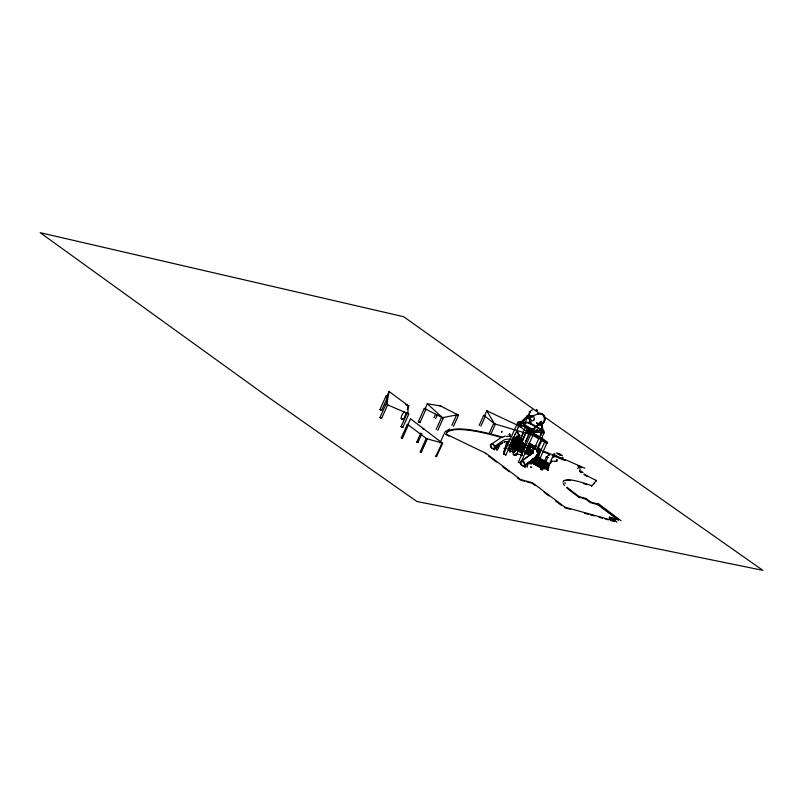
<?xml version="1.0" encoding="UTF-8"?>
<svg xmlns="http://www.w3.org/2000/svg" width="803" height="803" viewBox="0 0 803 803"><rect width="100%" height="100%" fill="white"/><g stroke="black" fill="none" stroke-linecap="round" stroke-linejoin="round"><path stroke-width="1.2" d="M408.004 405.585L407.964 413.625L386.815 404.511L386.805 396.451L389.064 391.432L408.004 405.585L405.766 404.622M514.422 443.055L515.375 439.883M513.609 438.418L515.857 439.532C519.812 436.912 515.345 446.307 514.482 442.262A2.489 1.074 -60.6 0 1 515.446 440.024L515.938 439.432M530.181 418.042L531.305 420.712M531.285 420.712C534.617 422.348 535.752 415.954 532.168 416.074M537.267 410.243C536.374 408.386 536.274 411.618 537.177 410.343M531.054 434.112L529.468 433.63L531.265 434.644M540.79 469.263L546.411 456.736L547.034 456.877L547.817 457.349L546.401 456.777L547.817 457.379L542.206 469.875L540.79 469.263L542.206 469.835M532.118 452.219L533.533 449.59L535.581 449.178M528.796 451.356L528.846 449.248L530.753 446.016M519.491 435.186A1.596 0.512 -69.5 0 1 519.581 435.658C516.62 431.542 514.773 429.796 519.421 435.638M386.815 404.511L389.064 391.432M401.299 437.816L407.322 424.396L407.834 424.506L408.446 424.917L402.423 438.318L401.299 437.816L402.433 438.287M407.322 424.396L408.446 424.917M421.926 433.61L417.921 442.543L417.259 442.363L416.797 442.011L420.812 433.088M417.921 442.543L416.837 442.001M420.18 451.959L426.172 438.488L426.684 438.599L427.296 438.99L421.274 452.41L420.2 451.868L421.284 452.38M426.192 438.568L427.296 438.99M435.798 456.234L442.182 442.865L442.644 443.176L436.621 456.566L435.818 456.164L436.631 456.546M441.821 442.844L442.614 443.186M519.932 435.346L519.049 435.025M532.068 446.097L530.191 447.552L529.197 451.236M530.161 418.032L530.683 416.898M534.206 419.608L534.396 418.995M540.068 458.262L549.643 463.853M531.596 433.329L530.432 430.197L531.596 433.329L531.054 434.262L529.629 429.685M517.734 439.03C518.517 437.735 517.112 438.93 515.667 439.412M527.862 417.761L528.595 416.084L529.709 416.275L528.966 417.951L527.862 417.761L528.966 417.951M528.113 417.901C527.882 414.448 528.454 416.847 528.585 416.084M527.852 452.149L530.612 446.016M534.356 449.238L535.992 445.896L534.748 449.379M534.597 449.379L535.972 446.307L528.324 445.765L525.563 451.898L528.324 445.765M387.207 397.927L381.686 410.203L380.411 409.811L379.98 409.47L386.002 396.07L387.458 396.572M379.97 417.6L385.962 404.15L386.594 404.24L387.678 404.883L381.656 418.273L379.97 417.5L381.656 418.273M405.846 412.672C404.541 423.151 397.204 419.999 404.14 411.939M407.352 409.319L408.857 405.977L407.181 405.204L408.857 405.977M401.088 426.654L407.111 413.254L407.964 413.435L408.817 413.997L402.805 427.387L401.088 426.654L402.805 427.387M418.243 421.826L424.265 408.436L425.399 408.757L425.971 409.199L419.949 422.589L418.734 421.876M427.316 403.758L425.058 408.787L442.463 417.68L457.67 414.739L440.315 405.876L427.316 403.758L442.463 417.68M433.951 417.771L435.457 414.418M435.658 418.534L437.163 415.191M436.099 429.565L441.61 417.289L442.533 417.52L443.316 418.062L437.796 430.338M439.964 442.995L445.123 431.643L449.66 429.023M451.798 425.51L456.817 414.358L457.74 414.579L458.523 415.121L453.504 426.283M479.15 425.47L483.667 415.432L484.51 415.603L485.373 416.165L480.856 426.202M524.75 430.298L519.782 426.273L486.779 410.775L484.52 415.793L494.497 423.833L529.729 434.313L526.407 431.633M489.127 433.51L493.644 423.472L494.267 423.552M490.834 434.242L495.351 424.205L494.487 423.643M485.644 453.836L485.895 453.273L446.036 434.072L445.785 434.624L446.819 432.426A130.136 24.381 24.2 0 1 502.638 437.244M499.426 444.762C498.653 450.905 493.795 452.089 498.111 445.434M503.933 448.445C505.408 449.268 504.274 450.011 506.914 441.68M503.782 451.758L504.575 452.149L503.722 451.778L508.62 440.867M506.151 447.261L505.067 448.345L506.231 448.415M503.601 453.966L517.483 423.061L518.638 423.311L519.762 424.054L505.88 454.95L503.601 453.966L505.88 454.95M511.25 442.021L513.247 437.555M520.625 423.663L518.527 425.821L519.21 423.593M526.055 444.982L523.255 451.567L510.367 444.45L513.378 437.625M515.074 437.946L512.103 444.992L515.195 438.016L511.862 444.862L510.738 444.31L513.498 438.167L525.835 445.133L522.984 451.135L525.835 445.133M520.525 422.529L528.896 414.418L529.388 414.689L530.763 422.709L530.261 423.823L528.394 415.532L520.294 423.051M520.766 423.362L529.388 414.689L520.766 423.362L528.886 415.803L528.394 415.532M511.561 444.099L514.342 437.906M511.712 444.852L514.613 438.739M510.397 450.061L508.982 450.553L510.146 450.624L510.648 449.509L509.815 450.031L507.857 448.927M513.017 444.179L515.928 438.057M513.167 444.189L516.068 437.996M511.953 444.982L512.926 445.524L516.65 438.097L515.998 439.201M513.167 445.665L514.291 446.217L513.167 445.665L516.53 438.026M513.318 445.675L515.907 439.552M514.633 443.577L514.623 444.27L517.022 441.78L517.985 438.107L517.634 438.91M514.482 444.26L514.763 443.607M517.262 438.067L517.122 438.719M526.507 417.399L527.139 416.004L528.254 416.195L527.501 417.871L526.627 417.821M526.758 417.54L527.139 416.004M514.141 446.207L517.032 440.114L514.382 446.338L515.506 446.89L519.451 438.187M514.382 446.338L517.122 440.245M515.817 444.27L518.838 438.217L516.078 444.35M515.938 444.34L518.718 438.147M515.355 446.88L519.571 438.257L515.596 447.02L516.72 447.572L520.906 438.267L516.811 447.693L517.935 448.245L516.811 447.693M515.596 447.02L518.326 440.927M517.393 444.42L520.173 438.227M518.065 449.75C517.503 459.175 509.172 455.542 515.787 448.767M517.845 444.189L525.563 427.025M516.57 447.562L520.876 438.328M521.87 436.571L523.355 433.279M516.961 447.703L519.3 441.479M511.591 444.039L518.728 444.43L521.609 438.368L513.278 437.846M518.868 444.792L521.759 438.026L518.868 444.792L511.461 444.32M534.527 431.914C535.28 431.271 546.853 434.564 543.691 430.689L528.996 422.408L519.38 421.886L519.129 422.438L528.745 422.97L528.996 422.408L528.324 422.86M517.774 448.235L520.505 442.172M518.025 448.375C526.045 434.503 515.335 448.114 519.139 448.937L521.87 442.875M529.739 423.532L530.241 422.408L530.763 422.709M519.611 446.317L527.842 428.009M515.084 454.92L516.078 455.221L518.216 450.764M529.599 432.797L526.979 430.699L519.139 448.937M521.569 450.292L524.279 444.25L521.569 450.292L520.454 449.73L523.315 443.698L520.203 449.59L519.24 449.048L521.719 442.854M521.137 446.117L522.201 444.149L520.936 447.251M521.117 447.261C521.358 444.35 524.339 443.126 522.291 446.679M520.203 449.59L523.074 443.557L520.354 449.6L519.24 449.048M522.602 446.95L523.676 444.972M525.393 441.76L528.906 433.951L529.528 434.032M521.659 450.413C530.241 436.17 518.106 450.784 523.134 451.145M523.546 446.799L529.468 433.63M532.359 429.906L541.142 421.324L542.969 429.585L542.467 430.699L541.332 424.586M520.254 462.919L518.296 462.247L532.178 431.352L533.634 431.733M536.514 422.85L538.662 424.185M533.834 430.739L534.085 430.177L543.691 430.689L543.44 431.251M526.939 447.612L528.474 444.179M521.609 460.942L534.316 432.144M526.296 451.938L529.97 443.587L528.996 443.035M540.118 422.84L539.757 424.777L538.632 424.596L539.385 422.92L541.081 423.131M526.397 452.069L530.221 443.728L531.195 444.28L527.752 452.019M537.006 435.577L534.688 434.403M538.883 424.727L539.636 423.051M527.019 451.979L529.779 445.846M527.119 452.109L529.88 445.976M538.632 424.596L539.506 424.636L540.519 423.101M539.626 424.707L540.379 423.03M528.796 450.132L531.445 444.42L527.601 452.009L528.846 449.248L529.227 451.627M540.339 424.807L541.092 423.131L541.955 423.181L541.212 424.857L540.088 424.667L541.212 424.857M531.235 445.926L530.723 446.739L531.335 446.056M528.575 452.189L528.946 451.366M529.207 452.099L529.318 451.517M531.676 446.609L531.967 445.966M529.307 452.23L529.568 451.657M529.749 451.587L529.067 452.089M532.048 447.562L532.7 446.006M532.359 448.084L533.644 445.665L532.509 448.084M532.79 448.084L533.824 445.795L534.868 446.348M532.861 448.084L533.895 445.795M533.092 448.124L534.396 446.217L533.483 448.265M533.232 448.124L534.156 446.087M525.192 467.045L524.339 466.673L525.192 467.045L526.587 463.943M533.814 448.164L535.129 446.257L534.065 448.295M533.965 448.164L534.878 446.127M541.975 430.428L542.477 429.304L541.714 424.747M485.895 453.273L520.545 479.491L520.294 480.043L517.323 477.805M534.597 447.893L541.844 431.823M526.778 466.804C528.023 467.456 526.366 467.256 528.806 462.287M528.063 462.96L530.151 463.813L532.248 459.186M536.364 450.031L544.083 432.857L543.25 432.255M541.884 468.29L531.536 462.448L533.333 458.433M531.536 462.448L533.503 458.443M542.938 468.269L546.09 468.229L542.015 468.008L531.907 462.307L533.453 458.854L542.808 464.044L541.092 467.487M529.247 462.899L531.335 463.743L533.614 458.864M536.816 451.597L542.256 439.492L541.423 438.89M536.936 451.848L538.552 448.425L537.498 447.863M537.177 451.989L538.793 448.566L539.777 449.118L537.719 453.685M537.378 454.97L540.017 449.248L541.001 449.8L538.351 455.522L537.448 454.97M536.314 460.38L534.597 463.823L536.555 460.52M534.838 463.963L536.394 460.51M537.689 457.559L544.595 442.192L545.749 442.433L546.873 443.176L539.967 458.543M538.472 455.933L536.444 454.799L538.542 455.943L541.292 449.66M541.754 460.149C541.202 459.175 542.356 461.374 540.921 462.297L544.595 464.365L539.636 464.094L535.962 462.026L536.464 460.912L541.423 461.183L540.439 460.631L535.481 460.36L536.464 460.912M537.127 460.922L535.581 464.375L537.297 460.932M540.459 457.84L535.511 457.569L535.009 458.684L539.957 458.955L540.459 457.84L536.334 455.211M537.779 465.62L539.255 462.036M539.917 461.223L540.71 459.467M540.439 460.631L540.941 459.507L535.982 459.236L534.105 463.552L535.661 460.099M540.228 461.494L541.202 459.748L540.479 461.635M539.987 462.448L538.432 465.901M540.66 461.645L541.453 459.878M531.164 462.468L538.512 466.603L539.636 464.094M541.212 462.046L542.005 460.29L542.677 460.571L539.987 466.864L542.918 460.711L542.005 460.29M541.393 462.056L542.186 460.3M541.704 462.317L542.487 460.561M542.437 462.739L543.41 460.982L540.73 467.276M531.696 462.458L541.212 467.908L544.143 461.404L543.651 461.123L540.479 467.135L542.196 463.692M541.262 467.497L544.143 461.404M543.852 465.74L545.859 462.367L546.351 462.638L544.825 466.292L546.231 466.995L545.558 466.704M542.898 468.771L546.973 468.992L544.986 467.958M545.859 462.367L544.093 465.881L544.585 466.152L546.351 462.638M541.031 467.456L545.107 467.677L547.084 463.06L546.592 462.779L544.825 466.292M545.317 466.563L547.084 463.06M545.749 466.714L547.325 463.201L547.817 463.472L546.301 467.115L546.973 467.406L546.301 467.115M546.05 466.985L547.817 463.472M546.482 467.125L548.058 463.612L548.549 463.883L547.034 467.537L547.706 467.818L547.034 467.537M546.793 467.396L548.058 463.612M547.214 467.547L548.369 463.873M547.516 467.808L549.282 464.295L548.8 464.024M546.903 469.574L548.308 470.227L546.903 469.574L552.514 457.088L553.598 457.419M544.424 466.413L547.817 468.239L549.473 464.144M547.967 469.113L548.961 466.904M550.446 463.582L551.771 461.303M570.06 489.8L578.993 496.555L585.979 498.492L590.697 502.066L598.074 504.103L618.591 519.631L618.34 520.193L597.823 504.665L590.446 502.618L585.728 499.054L578.742 497.117L569.809 490.362L570.06 489.8L566.948 487.25M579.154 467.647A21.691 4.065 24.2 0 1 580.93 467.637L581.533 467.135L578.19 465.63M520.545 479.491L532.66 482.844L564.78 507.145L564.529 507.697L570.461 509.343M578.742 497.117L578.993 496.555M585.728 499.054L585.979 498.492M591.58 486.317L596.428 480.445L594.521 479.592A21.691 4.065 24.2 0 1 584.193 473.991M593.879 483.657L594.13 483.105M596.177 481.007L596.428 480.445M590.446 502.618L590.697 502.066M597.823 504.665L598.074 504.103M609.597 517.142L614.666 520.966L614.415 521.528L609.357 517.694L609.597 517.142L618.591 519.631M521.017 422.81L520.786 421.966M518.417 427.076L519.762 424.054M529.388 448.736L529.759 448.104M539.245 439.03L530.592 434.152L531.195 433.148M541.714 438.006L541.112 439L545.729 442.684L546.331 441.68M542.788 440.355L547.084 442.854L547.385 442.353L542.135 438.167L541.834 438.659L533.533 433.981M517.754 432.496L517.012 432.697M536.434 409.911L535.892 410.443L536.524 409.841M485.353 416.195L483.667 415.432M495.331 424.235L493.644 423.472M514.412 434.885L514.813 434.293M562.973 482.091L563.736 481.017M379.98 409.47L381.686 410.203M387.648 404.923L385.962 404.15M401.129 418.634L402.835 419.367M408.797 414.037L407.141 413.324M501.092 437.735A14.173 8.492 8.5 0 0 500.199 438.187L491.105 444.44L490.974 446.96L492.239 448.355L493.725 448.616L502.367 442.674M494.106 448.405C495.602 446.709 493.152 443.316 491.105 444.44M494.297 448.656L494.799 447.753A2.8 1.897 55.2 0 0 494.066 445.203C493.052 443.085 489.479 443.808 490.503 446.358C493.012 452.882 499.526 444.491 502.548 442.925M496.244 449.57L497.107 449.941M527.079 431.01L526.256 430.84M513.217 454.488L514.372 454.739M523.185 444.701L522.201 444.41M522.883 444.892L522.07 444.721M534.467 432.335L532.178 431.352M544.043 432.907L541.804 431.873M518.296 462.247L520.023 462.769M542.216 439.542L540.81 439.111M546.873 443.176L544.595 442.192M531.335 463.743L530.251 462.95M547.817 457.349L546.401 456.746M530.221 447.723L531.084 447.03M530.673 416.898L538.482 413.575M542.236 423.382L543.169 422.468M535.039 431.914L533.593 433.188L535.039 431.914L541.071 432.215L541.413 434.343M532.479 434.784L535.521 431.914M533.282 429.073L541.634 421.605L532.851 430.187L532.861 428.792M538.753 424.315L540.258 422.96M518.527 425.821L520.876 423.813C518.577 425.299 516.369 421.224 519.38 421.886L534.085 430.177L534.005 431.402L533.423 431.924L518.628 423.562M518.708 425.841L520.384 424.416M518.126 426.694L520.635 424.556M532.329 453.504L532.55 453.314A3.463 2.028 9.3 0 0 532.931 452.741M521.177 461.584L532.901 452.972A3.784 2.218 9.3 0 0 532.811 450.684L529.137 448.596L530.833 446.659L531.917 446.749L531.817 445.956M536.213 455.943L536.645 455.582A8.281 4.848 9.3 0 0 537.548 454.207M536.133 456.465L536.575 456.104A8.291 4.858 9.3 0 0 537.478 454.729M535.159 457.429L535.551 457.098A7.368 4.316 9.3 0 0 536.354 455.873M535.922 456.917L536.354 456.556A8.13 4.768 9.3 0 0 537.358 454.709M521.006 461.334L532.489 452.932M524.048 465.69L536.002 456.887A7.819 4.577 9.3 0 0 536.966 455.12M524.218 465.931L535.762 457.479M494.477 446.478L503.33 440.375A9.857 5.912 8.5 0 1 511.17 439.221M425.971 409.199L424.265 408.436M419.949 422.589L418.945 421.956M458.473 415.151L456.817 414.358M521.579 442.694L521.528 441.72M531.716 416.406L529.006 415.241L532.319 417.359M578.351 467.476L581.533 467.135M563.987 480.465L568.434 479.742A42.991 8.06 24.2 0 1 586.983 484.038L591.831 485.755M503.963 441.881L504.716 441.64M504.063 442.182L506.402 441.6M518.306 427.076L522.633 425.741M513.478 437.133L514.091 437.264M531.606 416.195L532.188 416.074M553.327 454.107C555.355 453.936 553.157 456.947 552.765 454.889M504.364 436.27L505.488 436.069M559.912 455.15L560.775 455.15L560.092 454.99M519.752 424.114L517.483 423.061M507.255 441.499L508.128 441.449M556.79 461.173L556.248 460.982L556.79 461.153M565.483 480.415L568.183 480.304A42.991 8.06 24.2 0 1 570.481 480.505M517.574 432.134C515.968 431.793 519.24 433.158 517.744 432.044M443.266 418.082L441.62 417.349M556.228 452.932L559.601 453.815L562.491 455.743M556.65 459.647L557.172 459.908M537.498 423.733L536.474 422.95L539.004 424.456M525.915 426.845L524.901 426.784A3.443 1.476 -60.6 0 1 524.5 424.034L529.769 412.32A3.473 1.496 -60.6 0 1 532.489 409.891M529.97 443.587L526.146 451.928L529.057 445.806M521.358 443.668L524.409 445.394M511.109 443.386L513.338 443.386M514.502 443.437L514.994 443.708L514.281 442.915M515.235 443.848L516.5 444.561M522.452 444.29C520.535 443.888 524.74 445.575 522.723 444.481M532.349 444.962L531.365 444.41M532.6 445.103L533.644 445.665M510.056 444.671L519.39 445.183L524.51 448.074M527.842 445.866L535.972 446.307M509.574 446.107L511.18 446.197M509.383 446.217L510.989 446.307M509.152 446.348L511.26 446.468M539.777 449.118L537.639 453.685A8.281 4.848 9.3 0 0 537.458 452.119M512.495 447.903L512.916 448.174M526.427 448.757L527.4 449.309M512.123 448.044L515.817 450.162M513.237 448.315L513.719 448.586M514 448.747L514.412 449.018M527.571 449.449L528.856 450.252M514.663 449.158L515.225 449.439M530.763 452.31L524.841 451.858L530.181 452.28M524.57 452.129L533.011 452.591A3.463 2.028 9.3 0 0 532.961 452.089M524.811 452.27L533.252 452.731M524.971 452.792L532.489 453.203M524.469 453.906L530.733 454.247M522.542 454.789L515.446 453.906M540.118 459.135L540.469 459.326M535.41 459.958L534.025 463.421M551.571 461.093L556.379 461.354M536.886 460.781L535.501 464.244M537.619 461.203L536.233 464.656M538.592 461.755L536.966 465.078M535.962 462.026L539.676 462.227M540.8 462.99L539.415 466.453L540.72 462.859L538.512 466.603M541.463 463.281L539.907 466.734M542.637 465.399L539.576 465.238L541.533 466.342L545.608 466.563L543.651 465.459M522.191 455.552L520.093 454.548L520.816 454.588M510.738 444.31L511.862 444.862M512.926 445.524L512.103 444.992M523.124 445.173L522.091 444.792M532.871 453.514C530.06 452.591 534.226 446.94 535.962 449.329M529.297 412.069L530.241 412.561L529.287 412.069M387.458 396.833L386.002 396.07M521.95 444.46L522.472 444.571M521.398 480.355L524.7 481.268M526.909 481.88L531.315 483.105M609.357 517.694L611.595 518.316M613.843 518.939L616.092 519.571M564.78 507.145L614.666 520.966M584.714 513.298L588.278 514.281M590.657 514.944L594.22 515.928M598.968 517.242L602.531 518.236M604.91 518.889L608.473 519.882M610.852 520.535L614.415 521.528M518.959 436.591L519.912 437.013L518.808 436.601M510.166 436.451L509.483 435.979L510.598 436.42M548.881 455.301C551.109 455.472 548.308 452.36 548.509 454.849M510.166 436.441L509.453 436.009L510.527 436.4M528.775 462.899L530.191 463.763M565.182 459.597L584.835 468.239M577.939 466.182L581.282 467.687M559.209 454.649L557.804 453.815L558.376 454.468M446.89 435.156L449.108 436.23M529.548 434.413L528.906 433.951M524.871 423.382L525.574 423.482M514.663 454.869L515.496 455.482M514.532 446.348L515.506 446.89M515.747 447.03L516.72 447.572M540.64 422.438L542.467 430.699M528.745 422.97L542.216 430.559M542.326 432.315L540.991 435.276L540.59 432.225M527.551 427.196L532.61 430.047M526.567 429.384L531.757 432.315M533.834 433.479L540.058 436.993M526.266 429.886L531.686 433.018M543.24 440.014L547.385 442.353M531.014 433.309L525.975 430.468L530.592 434.152M533.041 434.443L539.124 437.876M534.627 435.828L537.749 437.585M541.403 440.245L545.729 442.684M531.094 445.916L530.924 446.629M513.177 436.802L514.191 437.374M514.472 437.976L511.441 444.039L518.728 444.43M528.424 445.896L525.664 452.029M529.237 449.369L532.469 451.216A3.463 2.028 9.3 0 1 532.79 451.647M528.424 450.232L526.407 449.098L528.615 450.383M515.416 443.497L515.586 443.627M530.502 451.858L532.991 453.263M539.957 458.955L541.202 459.748M511.3 443.266L511.832 443.427M527.2 453.163L530.241 454.879M527.079 453.344L530.131 455.06M534.798 458.533L543.37 463.361M509.373 444.631L522.703 452.139M534.577 459.055L543.179 463.903L534.407 459.045M515.797 448.997L514.813 448.445L514.442 449.279L512.816 448.365L512.314 449.479L509.172 447.713M508.871 445.745L522.201 453.263M543.531 465.82L547.817 468.239M545.107 467.677L546.09 468.229M508.69 448.405L510.648 449.509M508.108 448.365L510.066 449.469M510.146 450.624L514.071 452.832M583.942 474.543L587.023 476.41M540.299 413.997L403.658 316.713L40.15 232.669L266.877 396.25L416.978 501.544L627.665 542.728L762.85 570.331L544.324 416.837M553.739 457.519L552.544 457.138M532.62 453.203L532.168 452.661M598.516 503.762L620.97 520.756M611.976 518.266L617.035 522.091M532.409 483.406L535.33 485.614M544.093 492.239L548.961 495.923M555.766 501.072L561.608 505.488M488.615 456.084L496.535 462.076M502.477 466.563L509.403 471.813M531.576 446.538L532.248 447.672M557.182 459.888L556.64 459.667M541.413 438.498L547.084 442.854M527.2 430.709L530.893 433.65M566.697 487.812L569.809 490.362M581.302 471.16L583.058 472.616M579.726 470.638L581.643 472.224M579.475 471.2L581.392 472.786M563.224 483.607L564.479 485.534M486.779 410.775L494.497 423.833M579.766 468.952L580.188 469.926M528.886 415.803L530.261 423.823M528.896 414.418L530.05 421.274M528.836 416.225L529.087 417.68M564.941 482.292L565.171 483.737M583.329 483.506A42.991 8.06 24.2 0 1 586.732 484.6M577.799 468.781A21.691 4.065 24.2 0 1 578.1 468.039M542.517 451.517A141.96 26.599 24.2 0 1 548.881 453.986M552.083 455.261A141.96 26.599 24.2 0 1 557.443 457.429M558.527 457.871A141.96 26.599 24.2 0 1 564.991 460.571M517.283 442.473A141.88 26.589 24.2 0 1 519.671 443.276M520.866 443.678A141.88 26.589 24.2 0 1 524.891 445.063M446.568 432.978A130.136 24.381 24.2 0 1 500.199 437.163M521.117 443.126A141.88 26.589 24.2 0 1 525.142 444.511M542.768 450.955A141.96 26.599 24.2 0 1 551.27 454.277M552.334 454.699A141.96 26.599 24.2 0 1 557.694 456.877M558.778 457.319A141.96 26.599 24.2 0 1 565.242 460.009M537.297 414.228A5.671 5.009 -86.9 0 1 544.544 416.446A5.671 5.009 -86.9 0 1 541.563 424.315M537.739 424.024A5.671 5.009 -86.9 0 1 536.655 423.201M538.562 413.856A5.37 4.738 -86.9 0 1 543.199 414.91M544.002 415.964A5.37 4.738 -86.9 0 1 542.597 423.402M538.201 413.836A5.37 4.738 -86.9 0 1 543.27 415.392A5.37 4.738 -86.9 0 1 543.882 421.304M547.114 457.068A2.871 1.235 -60.6 0 1 547.365 456.526M547.847 455.773A2.871 1.235 -60.6 0 1 548.389 455.15M548.76 454.829A2.871 1.235 -60.6 0 1 549.111 454.598M553.578 454.95A2.72 1.164 -60.6 0 1 553.558 456.586M562.652 457.369A4.898 0.913 24.2 0 1 558.205 456.877A4.898 0.913 24.2 0 1 554.913 453.886M516.901 436.631A1.867 1.646 -86.9 0 1 519.119 435.778M522.713 442.282A1.867 0.803 -60.6 0 1 523.054 442.533M523.114 442.814A1.867 0.803 -60.6 0 1 522.833 444.009M536.866 451.075A8.281 4.848 9.3 0 1 537.207 451.587M535.591 456.425A6.805 3.985 9.3 0 1 535.34 456.797M502.056 437.344A14.173 8.492 8.5 0 1 504.184 436.732M506.512 436.39A14.173 8.492 8.5 0 1 510.216 436.39M519.451 436.42A1.596 0.512 -69.5 0 1 519.34 436.762M509.534 434.202A1.937 1.576 -50.3 0 1 510.025 436.25M501.463 431.924C502.086 433.64 502.407 429.836 501.463 431.924M543.42 463.622L543.43 463.552M525.453 426.744C526.085 428.712 526.848 425.219 525.453 426.744M556.118 461.293L556.65 461.414L556.118 461.293M509.142 434.262C509.684 435.969 510.317 432.235 509.142 434.262M520.404 462.187L520.976 464.726L523.185 466.172A2.8 1.967 53.8 0 0 524.911 464.485L523.787 461.986L521.488 461.133A2.8 1.967 53.8 0 0 520.404 462.187M520.635 462.347L521.147 464.606L523.124 465.901A2.509 1.757 53.8 0 0 524.66 464.395L523.656 462.157L521.609 461.404A2.509 1.757 53.8 0 0 520.635 462.347M422.81 428.621L423.934 429.153L422.86 428.611M519.481 434.604L518.567 434.393L519.481 434.604M410.554 418.805L407.914 424.667L426.764 438.759L442.222 442.985L410.554 418.805M520.033 438.217L517.273 444.35L520.033 438.217M532.499 431.301L531.054 434.262L532.53 431.321M529.639 445.836L526.878 451.969L529.639 445.836M528.705 451.236L528.725 452.199L528.705 451.236M533.945 459.125L532.389 462.578L533.945 459.125M534.186 459.266L532.64 462.719L534.186 459.266M534.678 459.547L533.132 463L534.678 459.547M534.928 459.677L533.373 463.13L534.928 459.677M537.859 461.334L536.314 464.786L537.859 461.334M539.084 462.026L537.538 465.479L539.084 462.026M524.018 423.813L525.001 424.225L524.078 423.793M518.949 425.871L520.635 426.644L518.949 425.871M522.392 443.798L523.295 444.21L522.372 443.808M516.369 436.32L517.463 436.872L516.359 436.4M536.866 430.037L537.98 430.549L536.926 430.027M509.514 451.547L510.417 451.969L509.564 451.547M522.853 439.914L522.281 439.793L522.863 439.883M530.723 467.005L531.566 467.396L530.773 466.995M527.31 416.014L527.31 416.014M439.512 405.465L441.168 406.258L439.512 405.465M493.835 449.419L494.658 449.81L493.885 449.419M521.609 425.219L518.728 426.132L521.609 425.219M544.384 461.534L544.876 461.815L544.384 461.534M514.894 451.577A1.425 1.265 -86.9 0 0 514.05 449.309A1.425 1.265 -86.9 0 0 512.736 451.296A1.425 1.265 -86.9 0 0 514.894 451.577M514.603 451.557A1.425 1.265 -86.9 0 0 513.759 449.289A1.425 1.265 -86.9 0 0 512.434 451.276A1.425 1.265 -86.9 0 0 514.603 451.557"/></g></svg>
